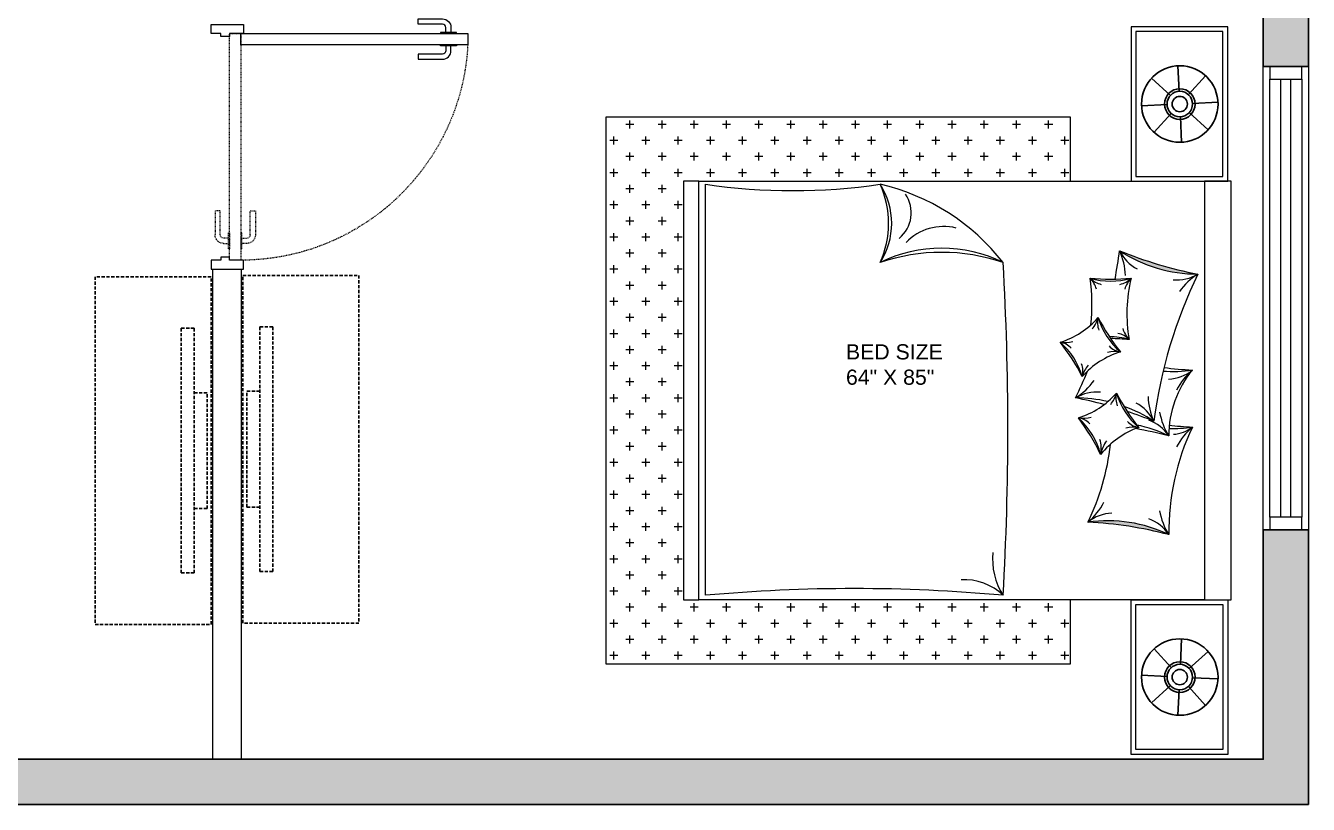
# Model space of a CAD drawing. Header units: inches. Extents: x 0 to 2865, y 0 to 4378.
# Drawn here: x 1604.5 to 1803.6, y 918.1 to 1039.1 of the extents above; entities that cross this region are included whole.
import ezdxf

# ---------------------------------------------------------------- set-up
doc = ezdxf.new("R2010")
doc.units = ezdxf.units.IN
doc.linetypes.add('DASHED', pattern=[0.75, 0.5, -0.25])
doc.linetypes.add('HIDDEN', pattern=[0.375, 0.25, -0.125])
for name, color, linetype in [('22-016_Xref_2ND-6TH Floor Plan$0$FURNITURE', 253, 'DASHED'), ('22-016_Xref_2ND-6TH Floor Plan$0$FURNITURE-LIGHT', 252, 'DASHED'), ('A-WALL-EXTR', 2, 'Continuous'), ('I-FURN', 8, 'Continuous'), ('I-GLAZ', 6, 'Continuous'), ('TTEXT', 7, 'Continuous'), ('WALL', 4, 'Continuous')]:
    doc.layers.add(name, color=color, linetype=linetype)
doc.layers.add('A-WALL', color=113, linetype='Continuous', lineweight=9)
doc.layers.add('I-DOOR', color=6, linetype='Continuous', lineweight=20)
doc.styles.add('A-ARCH-B01FL$0$Annotative', font='arial.ttf')

# ---------------------------------------------------------------- blocks, each defined once
blk = doc.blocks.new('22-016_Xref_2ND-6TH Floor Plan$0$tv-flat screen')
at = {"layer": '22-016_Xref_2ND-6TH Floor Plan$0$FURNITURE', "lineweight": -3}
for points in [[(-3.637978807091713e-12, -26.99999999999818), (-17.99999689647302, -27.00000000000545), (-17.99999689647302, 27.00000000000545), (3.637978807091713e-12, 26.99999999999818)], [(-4.627758061633185, -18.99999999999636), (-4.627758061633184, 19.00000000000364), (-2.627758061633184, 19.00000000000364), (-2.627758061625909, -18.99999999999636)]]:
    blk.add_lwpolyline(points, close=True, dxfattribs=at)
blk.add_lwpolyline([(-2.627758061622271, 9.000000000003638), (-0.6277580616295468, 8.999999999996362), (-0.6277580616368228, -8.999999999996362), (-2.627758061636823, -8.999999999996362)], dxfattribs=at)
blk = doc.blocks.new('D2')
at = {"layer": 'A-WALL-EXTR', "color": 8, "linetype": 'HIDDEN', "lineweight": 5, "ltscale": 0.1, "transparency": 33554636}
for points in [[(2.097039473683253, 1.39181286548046), (2.097039473697805, 36.60818713451954), (0.3470394736978051, 36.60818713451954), (0.3470394736868911, 1.39181286548046)], [(0.3470394736978051, 32.34926945752522), (0.3470394736978051, 34.83805657792982), (0.1986917547219491, 34.83805657792982), (0.1986917547219491, 32.34926945752522)], [(2.097039473697805, 32.34926945752522), (2.097039473697805, 34.83805657792982), (2.245387192659109, 34.83805657792982), (2.245387192659109, 32.34926945752522)]]:
    blk.add_lwpolyline(points, close=True, dxfattribs=at)
for points in [[(0.198691754736501, 33.18570679055847), (-0.5801337699085707, 33.18570679055847, 0.414213562373095), (-1.099350786320429, 32.66648977411751), (-1.099350786320429, 28.92311855114895), (-1.915263240702188, 28.92311855114895), (-1.915263240687636, 32.66648977411751, -0.4142135623730951), (-0.5801337699085707, 34.00161924492204), (0.198691754736501, 34.00161924492204)], [(2.245387192659109, 33.18570679055847), (3.024212717304181, 33.18570679055847, -0.414213562373095), (3.543429733716039, 32.66648977411751), (3.543429733716039, 28.92311855114895), (4.359342188097798, 28.92311855114895), (4.359342188083247, 32.66648977411751, 0.4142135623730951), (3.024212717304181, 34.00161924492204), (2.245387192659109, 34.00161924492204)]]:
    blk.add_lwpolyline(points, format="xyb", dxfattribs=at)
blk.add_arc((2.065450912747521, 1.312817616002079), 35.29538365404344, 2.970378970372265, 89.94872158119419, dxfattribs=at)
at = {"layer": 'I-DOOR', "color": 6, "lineweight": 5, "transparency": 33554636}
for points in [[(0.3470394736868911, 36.60818713451954), (0.3470394736978051, 36.14217836258103), (-1.007492690034269, 36.14217836258103), (-1.007492690034269, 36.60818713451954), (-2.5, 36.60818713451954), (-2.5, 38), (2.5, 38), (2.5, 36.60818713451954)], [(2.097039473683253, 1.39181286548046), (37.31341374272597, 1.39181286546318), (37.31341374272597, 3.14181286546318), (2.097039473683253, 3.141812865476822)], [(33.05449606573529, 3.14181286546318), (35.54328318613989, 3.14181286546318), (35.54328318613989, 3.290160584439036), (33.05449606573529, 3.290160584439036)], [(0.3470394736868911, 1.39181286548046), (0.3470394736978051, 1.857821637418965), (-1.007492690034269, 1.857821637418965), (-1.007492690034269, 1.39181286548046), (-2.5, 1.39181286548046), (-2.5, 0), (2.5, 0), (2.5, 1.39181286548046)], [(33.05449606573529, 1.39181286546318), (35.54328318613989, 1.39181286546318), (35.54328318613989, 1.243465146501876), (33.05449606573529, 1.243465146501876)]]:
    blk.add_lwpolyline(points, close=True, dxfattribs=at)
for points in [[(33.89093339876854, 3.290160584424484), (33.89093339876854, 4.068986109069556, 0.414213562373095), (33.37171638232394, 4.588203125481414), (29.62834515935538, 4.588203125481414), (29.62834515935538, 5.404115579863173), (33.37171638232394, 5.404115579848622, -0.4142135623730951), (34.70684585312847, 4.068986109069556), (34.70684585312847, 3.290160584424484)], [(33.89093339876854, 1.243465146501876), (33.89093339876854, 0.4646396218568043, -0.414213562373095), (33.37171638232394, -0.05457739455505362), (29.62834515935538, -0.05457739455505362), (29.62834515935538, -0.8704898489368134), (33.37171638232394, -0.8704898489222614, 0.4142135623730951), (34.70684585312847, 0.4646396218568043), (34.70684585312847, 1.243465146501876)]]:
    blk.add_lwpolyline(points, format="xyb", dxfattribs=at)
blk = doc.blocks.new('xref typical floor layout feb 21$0$FDHHHD')
at = {"layer": 'I-FURN', "color": 8}
for p, q in [((-385513.0202033921, 318874.0296894421), (-385513.0202033921, 318974.0296894421)), ((-385548.3755424515, 318859.3850285014), (-385619.0862205701, 318930.0957066201)), ((-385477.6648643328, 318859.3850285014), (-385406.9541862141, 318930.0957066201)), ((-385563.0202033921, 318824.0296894421), (-385663.0202033921, 318824.0296894421)), ((-385463.0202033921, 318824.0296894421), (-385363.0202033921, 318824.0296894421)), ((-385548.3755424515, 318788.6743503828), (-385619.0862205701, 318717.9636722641)), ((-385513.0202033921, 318774.0296894421), (-385513.0202033921, 318674.0296894421)), ((-385477.6648643328, 318788.6743503828), (-385406.9541862141, 318717.9636722641))]:
    blk.add_line(p, q, dxfattribs=at)
at = {"layer": 'I-FURN'}
for radius in [150, 50]:
    blk.add_circle((-385513.0202033921, 318824.0296894421), radius, dxfattribs=at)
at = {"layer": 'I-FURN', "color": 8}
for radius in [60.00000000000001, 30]:
    blk.add_circle((-385513.0202033921, 318824.0296894421), radius, dxfattribs=at)

msp = doc.modelspace()

# ---------------------------------------------------------------- hatches: boundary and pattern name
at = {"layer": 'A-WALL', "lineweight": 5, "transparency": 33554636}
h = msp.add_hatch(color=8, dxfattribs=at)
h.dxf.hatch_style = 1
h.paths.add_polyline_path([(1803.57383810019, 1032.751893260642), (1796.573838100154, 1032.751893260642), (1796.573838100147, 1107.759142817931), (1803.573838100183, 1107.759142817931)])
h = msp.add_hatch(color=8, dxfattribs=at)
h.dxf.hatch_style = 1
h.paths.add_polyline_path([(1803.57383810019, 960.7518932606417), (1803.57383810019, 918.1341428179021), (1574.584834357625, 918.134142817953), (1574.584834357625, 925.1341428179894), (1796.573838100154, 925.1341428179385), (1796.573838100154, 960.7518932606417)])
at = {"layer": 'I-FURN', "lineweight": 5, "transparency": 33554636}
h = msp.add_hatch(dxfattribs=at)
h.set_pattern_fill('CROSS', color=8, scale=10, angle=450, style=0)
h.set_pattern_definition([(90, (-3414.236528871123, 32805.60976946236), (-2.499999999999999, 2.500000000000001), [1.25, -3.75]), (180, (-3413.611528871123, 32806.23476946236), (-2.500000000000001, -2.499999999999998), [1.25, -3.75])])
h.paths.add_polyline_path([(1694.601955670187, 1024.902531008101), (1694.601955670187, 939.9025310081006), (1766.601955670187, 939.9025310081006), (1766.601955670187, 949.9025310081006), (1708.985202103278, 949.9025310081006), (1706.573703678623, 949.9025310081006), (1706.573703678623, 1014.902531008101), (1708.985202103286, 1014.902531008101), (1766.601955670187, 1014.902531008101), (1766.601955670187, 1024.902531008101)])
h = msp.add_hatch(color=8, dxfattribs=at)
edge = h.paths.add_edge_path()
edge.add_ellipse((1786.394391534086, 1022.535936461495), major_axis=(15.58408863954083, -15.58408863954087), ratio=0.9999999999998601, start_angle=281.63393075534776, end_angle=315.0978341324132, ccw=False)
edge.add_ellipse((1798.151456168795, 1061.888619974557), major_axis=(44.19450264213361, 44.19450264213348), ratio=0.9999999999997735, start_angle=202.5392429386608, end_angle=214.1925219491154)
h = msp.add_hatch(color=8, dxfattribs=at)
edge = h.paths.add_edge_path()
edge.add_ellipse((1766.06981741693, 899.5624468478009), major_axis=(44.19450264210444, 44.19450264210435), ratio=0.9999999999993399, start_angle=30.31826891564059, end_angle=41.97154792606656)
edge.add_ellipse((1772.392187908357, 940.1443381279341), major_axis=(15.58408863954074, 15.5840886395407), ratio=0.9999999999999475, start_angle=19.412956732346686, end_angle=52.87686010932521, ccw=False)

# ---------------------------------------------------------------- linework, layer by layer
at = {"layer": 'A-WALL', "color": 8, "lineweight": 5, "transparency": 33554636}
for p, q in [((1633.501877857012, 1001.256767736258), (1633.501877856994, 925.1346943666672)), ((1638.001877856987, 925.1346943666663), (1638.001877857001, 1001.256767736258))]:
    msp.add_line(p, q, dxfattribs=at)
at = {"layer": 'I-FURN', "color": 8, "lineweight": 5, "transparency": 33554636}
msp.add_line((1710.005987711047, 950.600006435091), (1710.005987605517, 1014.440345700709), dxfattribs=at)
for points in [[(1791.063918442509, 1014.902531008101), (1791.063918442509, 1038.902531008101), (1776.063918442509, 1038.902531008101), (1776.063918442509, 1014.902531008101)], [(1790.313918442509, 1015.652531008101), (1790.313918442509, 1038.152531008101), (1776.813918442509, 1038.152531008101), (1776.813918442509, 1015.652531008101)], [(1708.985202103278, 949.9025310081006), (1708.985202103286, 1014.902531008101), (1706.573703678623, 1014.902531008101), (1706.573703678623, 949.9025310081006)], [(1708.985202103278, 949.9025310081006), (1708.985202103286, 1014.902531008101), (1787.446719551641, 1014.902531008101), (1787.446719551641, 949.9025310081006)], [(1791.573703678623, 949.9025310081006), (1791.573703678623, 1014.902531008101), (1787.446719551641, 1014.902531008101), (1787.446719551641, 949.9025310081006)], [(1791.063918442509, 949.9025310081006), (1791.063918442509, 925.9025310081006), (1776.063918442509, 925.9025310081006), (1776.063918442509, 949.9025310081006)], [(1790.313918442509, 949.1525310081006), (1790.313918442509, 926.6525310081006), (1776.813918442509, 926.6525310081006), (1776.813918442509, 949.1525310081006)]]:
    msp.add_lwpolyline(points, close=True, dxfattribs=at)
at = {"layer": 'I-FURN', "color": 8, "lineweight": 5, "transparency": 33554636, "elevation": 4.563871360333582e-09}
msp.add_lwpolyline([(1766.601955670187, 949.9025310081006), (1766.601955670187, 939.9025310081006), (1694.601955670187, 939.9025310081006), (1694.601955670187, 1024.902531008101), (1766.601955670187, 1024.902531008101), (1766.601955670187, 1014.902531008101)], dxfattribs=at)
at = {"layer": 'I-FURN', "color": 8, "lineweight": 5, "transparency": 33554636}
for centre, radius, start, end in [((1723.554431492317, 1106.989510724884), 93.53559899002818, 261.6715230369229, 278.3284769630772), ((1729.511916234165, 981.4284299282544), 33.87342975265533, 37.9869748436129, 77.05017215124438), ((1723.832463645886, 1008.358636371001), 14.59763732330932, 335.3784430168241, 24.62155698317589), ((1727.738862072365, 1008.358636371001), 11.16565865548822, 326.9972112992791, 33.00278870072089), ((1736.827896790048, 1010.001923559971), 5.117521007405927, 309.2185984302185, 34.81038846067491), ((1746.9485959944, 999.8548320686923), 8.02980569546747, 75.82309389324723, 136.3795970777617), ((1746.65607935856, 982.9658961673658), 21.54482815320035, 63.67830936184478, 116.3216906381552), ((1746.65607935856, 974.4263908261883), 29.44343855979626, 71.06716648282811, 108.9328335171719), ((1700.716605061309, 1013.647915464414), 74.16983031942473, 349.1742401228263, 352.6266274647863), ((1786.394391534086, 1022.535936461495), 22.03922951125872, 236.6339307817448, 270.0978341280806), ((1779.963894468558, 1006.871882577379), 6.317151978906221, 205.7306126241517, 242.2248337046192), ((1765.022524113323, 999.9156707839384), 10.16506761753974, 1.999040800958449, 24.48944341184319), ((1798.15145616878, 1061.888619974557), 62.50046501884082, 247.5392429674977, 259.1925219301149), ((1295.482684821611, 976.4384666350334), 461.4505657415916, 356.7901016145607, 3.209898398800531), ((1772.885276544839, 1030.959929040265), 31.25023250942041, 264.1733605243788, 275.8266394756212), ((1772.885276544839, 1010.424214610884), 11.01961475562936, 253.2680482935895, 286.7319517064105), ((1772.046566718964, 1001.999546369548), 3.15857598945311, 222.3647301794336, 258.8589512257136), ((1765.884151613871, 996.5284406563833), 5.082533808769868, 18.63315834952813, 41.12356098486064), ((1739.8341178466, 995.7553540497856), 30.16081448590489, 354.0151965528916, 7.843146015753506), ((1773.723986370751, 1001.999546369548), 3.15857598945311, 281.1410487742864, 317.6352698205664), ((1779.886401475815, 996.5284406563833), 5.082533808769868, 138.8764390151394, 161.3668416504719), ((1799.285714078462, 994.3404398972734), 23.87731924453131, 166.6069347148695, 189.7033356534197), ((1853.154976596372, 968.1052071419208), 74.16983031942473, 154.1051374163151, 172.6266274647863), ((1783.178341421568, 1005.911529757238), 6.317151978906221, 264.506931220937, 301.0011522915692), ((1791.85509958482, 991.8991317332211), 10.16506761753974, 122.2423214667026, 144.7327240633286), ((1761.143179385072, 1002.394082008696), 13.08380323838914, 287.3007318858126, 318.5457579871192), ((1766.062501431406, 995.1292648889457), 5.082533808769868, 321.5564032950238, 344.0468059081153), ((1774.004309734228, 992.9301654066176), 3.15857598945311, 165.2879751359498, 201.7821961739411), ((1798.769489819584, 1007.966556394759), 31.25023250942041, 207.0966054268377, 218.7498844551477), ((1781.531822850891, 996.8050867512748), 11.01961475562936, 196.1912932477615, 229.6551966384175), ((1779.578629089352, 993.6587015709474), 5.082533808769868, 198.6331583495281, 221.1235609848606), ((1765.75907742032, 994.9327964286304), 5.082533808769868, 261.799683992495, 284.2900865793792), ((1740.662522422317, 970.3420243825631), 31.25023250942041, 27.0966054268377, 38.7498844551477), ((1764.515999699019, 986.7864404688107), 3.15857598945311, 44.06429372362139, 80.55851477399473), ((1757.900189390995, 981.5034940260621), 11.01961475562936, 16.19129324776153, 49.65519663841747), ((1772.577504158398, 979.7629276170292), 11.01961475562936, 73.26804829358946, 89.5280806176435), ((1772.577504158398, 959.2272131876189), 31.25023250942041, 84.17336052437884, 89.45931857374404), ((1773.416213984288, 988.1875958583505), 3.15857598945311, 42.36473017943365, 78.85895122571362), ((1778.288832856801, 975.9144987686259), 13.08380323838914, 107.3007318858126, 138.5457579871192), ((1773.672934821072, 983.3757843483863), 5.082533808769868, 81.79968399249495, 104.2900865793792), ((1774.916012542868, 991.5221403085261), 3.15857598945311, 224.0642937236214, 260.5585147739947), ((1765.427702507659, 985.3784153706756), 3.15857598945311, 345.2879751359498, 21.78219617394109), ((1773.36951081, 983.179315888071), 5.082533808769868, 141.5564032950238, 164.0468059081153), ((1782.564927422376, 1007.410036463635), 22.03922951125872, 265.9241832641608, 277.876860115885), ((1788.887297913803, 1047.991927743798), 62.50046501884082, 262.8723856237003, 266.9715479605135), ((1781.628634556364, 990.5033149522596), 6.317151978906221, 272.2859571959402, 308.780178239009), ((1797.626503230393, 975.4785744530191), 15.7163777343684, 140.010078159573, 180.4110818738096), ((1792.122162952539, 977.7942908982614), 10.16506761753974, 130.0213474519491, 152.5117500576061), ((1700.716605061309, 1013.647915464414), 74.16983031942473, 334.1051374163151, 337.6386718420535), ((1762.016482072562, 989.8539908720659), 10.16506761753974, 302.2423214667026, 324.7327240633285), ((1770.69324023612, 975.8415928491113), 6.317151978906221, 84.506931220937, 121.0011522915692), ((1763.993592652929, 990.6674503183704), 13.08380323838914, 287.3007318858126, 318.5457579871192), ((1768.912914699235, 983.4026331986051), 5.082533808769868, 321.5564032950238, 344.0468059081153), ((1776.854723002056, 981.2035337162915), 3.15857598945311, 165.2879751359498, 201.7821961739411), ((1801.619903087398, 996.2399247043895), 31.25023250942041, 207.0966054268377, 218.7498844551477), ((1784.382236118719, 985.0784550609487), 11.01961475562936, 196.1912932477615, 229.6551966384175), ((1767.477190123602, 959.2171861448542), 22.03922951125872, 76.94902916412894, 90.09783412808069), ((1755.72012548893, 919.8645026318072), 62.50046501884082, 75.00436834213934, 79.1925219301149), ((1767.477190123602, 959.2171861448542), 22.03922951125872, 56.6339307817448, 70.17715959005018), ((1773.90768718913, 974.8812400289708), 6.317151978906221, 25.73061262415174, 62.22483370461924), ((1788.849057544037, 981.8374518213486), 10.16506761753974, 181.9990408009584, 204.4894434118432), ((1768.609490688163, 983.2061647383043), 5.082533808769868, 261.799683992495, 284.2900865793792), ((1740.288355588862, 957.5830917814556), 34.43255801509228, 25.62933032655378, 36.73060413626567), ((1759.638038316632, 969.2924313732756), 12.12087208699685, 15.23140416991552, 47.12853031479647), ((1767.366412966832, 975.059808778441), 3.15857598945311, 44.06429372362139, 80.55851477399473), ((1755.72012548893, 919.8645026318072), 62.50046501884082, 67.5392429674977, 71.60550070766557), ((1777.766425810696, 979.7955086182001), 3.15857598945311, 224.0642937236214, 260.5585147739947), ((1776.64333315871, 971.8782586695552), 6.317151978906221, 33.50963862676513, 70.00385963687769), ((1790.505661548057, 980.7928131850013), 10.16506761753974, 189.778066789591, 212.2684693717104), ((1782.037634134562, 963.6752988928592), 13.85831012812964, 110.2180295282298, 140.5721066988388), ((1776.523348088915, 971.6491526580458), 5.082533808769868, 81.79968399249495, 104.2900865793792), ((1766.069817416959, 914.9060763409316), 62.50046501884082, 75.31826893273977, 80.15765760337409), ((1772.392187908372, 955.4879676210503), 22.03922951125872, 64.41295673958888, 78.0486538025515), ((1820.239520257441, 960.3513219405386), 38.33040339653333, 154.701359960229, 180.4919954027365), ((1782.564927422376, 998.5625856889483), 22.03922951125872, 268.300895687622, 277.876860115885), ((1788.887297913803, 1039.144476969082), 62.50046501884082, 263.5972692344647, 266.9715479605135), ((1782.419964169283, 980.6709510805476), 5.053721583124976, 272.2859571959402, 308.780178239009), ((1792.122162952539, 968.9468401235599), 10.16506761753974, 130.0213474519491, 152.5117500576061), ((1736.841098291661, 977.8760682786042), 36.20873892111788, 333.9514396469744, 353.9304145790813), ((1767.010216814444, 973.4288668363397), 4.426517426633798, 347.5796736676341, 18.36962467922128), ((1778.089626846406, 970.8708662694507), 6.944724643454832, 147.3976725374356, 166.6295816687991), ((1762.834952378042, 969.7600836922456), 10.16506761753974, 310.0213474519492, 332.511750057606), ((1790.505661548057, 965.4491836918996), 10.16506761753974, 189.778066789591, 212.2684693717104), ((1773.328480774391, 957.0510596393096), 6.317151978906221, 92.28595719594016, 128.780178239009), ((1772.392187908372, 940.1443381279341), 22.03922951125872, 64.41295673958888, 97.87686011588502), ((1766.069817416959, 899.5624468478009), 62.50046501884082, 75.31826893273977, 86.97154796051346), ((1776.64333315871, 956.5346291764536), 6.317151978906221, 33.50963862676513, 70.00385963687769), ((1764.770390731355, 956.1611321531773), 10.2087550094026, 173.7598508546199, 213.006954991808), ((1733.107635489971, 697.1452546090977), 254.5053974934146, 84.79205024181343, 95.20794975818657), ((1750.067356050793, 944.0865534596769), 8.952560559357284, 46.68155676838016, 92.53135979153423)]:
    msp.add_arc(centre, radius, start, end, dxfattribs=at)
at = {"layer": 'I-GLAZ', "color": 8, "lineweight": 5, "ltscale": 0.05, "transparency": 33554636}
for points in [[(1803.57383810019, 960.7518932606417), (1796.573838100154, 960.7518932606417), (1796.573838100154, 1032.751893260642), (1803.57383810019, 1032.751893260642)], [(1797.573838100168, 1030.751893260642), (1802.573838100168, 1030.751893260642), (1802.573838100168, 1032.751893260642), (1797.573838100168, 1032.751893260642)], [(1797.573838100168, 1030.751893260642), (1802.573838100168, 1030.751893260642), (1802.573838100168, 962.7518932606417), (1797.573838100168, 962.7518932606417)], [(1799.323838100168, 962.7518932606417), (1799.323838100168, 1030.751893260642), (1800.823838100168, 1030.751893260642), (1800.823838100168, 962.7518932606417)], [(1797.573838100168, 960.7518932606417), (1802.573838100168, 960.7518932606417), (1802.573838100168, 962.7518932606417), (1797.573838100168, 962.7518932606417)]]:
    msp.add_lwpolyline(points, close=True, dxfattribs=at)
at = {"layer": 'WALL', "color": 8, "ltscale": 0.1, "transparency": 33554636}
msp.add_lwpolyline([(1803.57383810019, 1032.751893260642), (1796.573838100154, 1032.751893260642), (1796.573838100147, 1107.759142817931), (1803.573838100183, 1107.759142817931)], close=True, dxfattribs=at)
msp.add_lwpolyline([(1803.57383810019, 960.7518932606417), (1803.57383810019, 918.1341428179021), (1574.584834357625, 918.134142817953), (1574.584834357625, 925.1341428179894), (1796.573838100154, 925.1341428179385), (1796.573838100154, 960.7518932606417), (1803.57383810019, 960.7518932606417)], dxfattribs=at)

# ---------------------------------------------------------------- block references
at = {"layer": '22-016_Xref_2ND-6TH Floor Plan$0$FURNITURE-LIGHT', "color": 8, "transparency": 33554636, "xscale": -1, "rotation": 179.9989054966688}
msp.add_blockref('22-016_Xref_2ND-6TH Floor Plan$0$tv-flat screen', (1633.274980992832, 973.0748698898724, 4.56387136069103e-09), dxfattribs=at)
at = {"layer": '22-016_Xref_2ND-6TH Floor Plan$0$FURNITURE-LIGHT', "color": 8, "transparency": 33554636, "rotation": 180.0010945033312}
msp.add_blockref('22-016_Xref_2ND-6TH Floor Plan$0$tv-flat screen', (1638.207908335717, 973.2916741936133, 4.19781782598494e-09), dxfattribs=at)
at = {"layer": 'I-DOOR', "color": 8, "lineweight": 5, "transparency": 33554636, "xscale": -1, "rotation": 180}
msp.add_blockref('D2', (1635.796791978923, 1039.256767736258), dxfattribs=at)
at = {"layer": 'I-FURN', "color": 8, "lineweight": 5, "transparency": 33554636}
for p, xscale, yscale, zscale, rotation in [((-17828.97683350606, -1767.378345145466), 0.03960000000331955, 0.03960000000331955, 0.03960000000331955, 227.6997446460967), ((-17828.97683350606, 3732.183407161676), -0.03960000000331955, 0.03960000000331954, 0.03960000000331954, 312.3002553539034)]:
    msp.add_blockref('xref typical floor layout feb 21$0$FDHHHD', p, dxfattribs=dict(at, xscale=xscale, yscale=yscale, zscale=zscale, rotation=rotation))

# ---------------------------------------------------------------- texts
at = {"layer": 'TTEXT', "color": 8, "lineweight": 5, "ltscale": 0.001, "transparency": 33554636, "insert": (1731.809661858115, 986.4326094063281), "char_height": 2.360949529689595, "attachment_point": 4, "style": 'A-ARCH-B01FL$0$Annotative'}
msp.add_mtext('BED SIZE\\P64" X 85"', dxfattribs=at)

doc.saveas('drawing.dxf')
